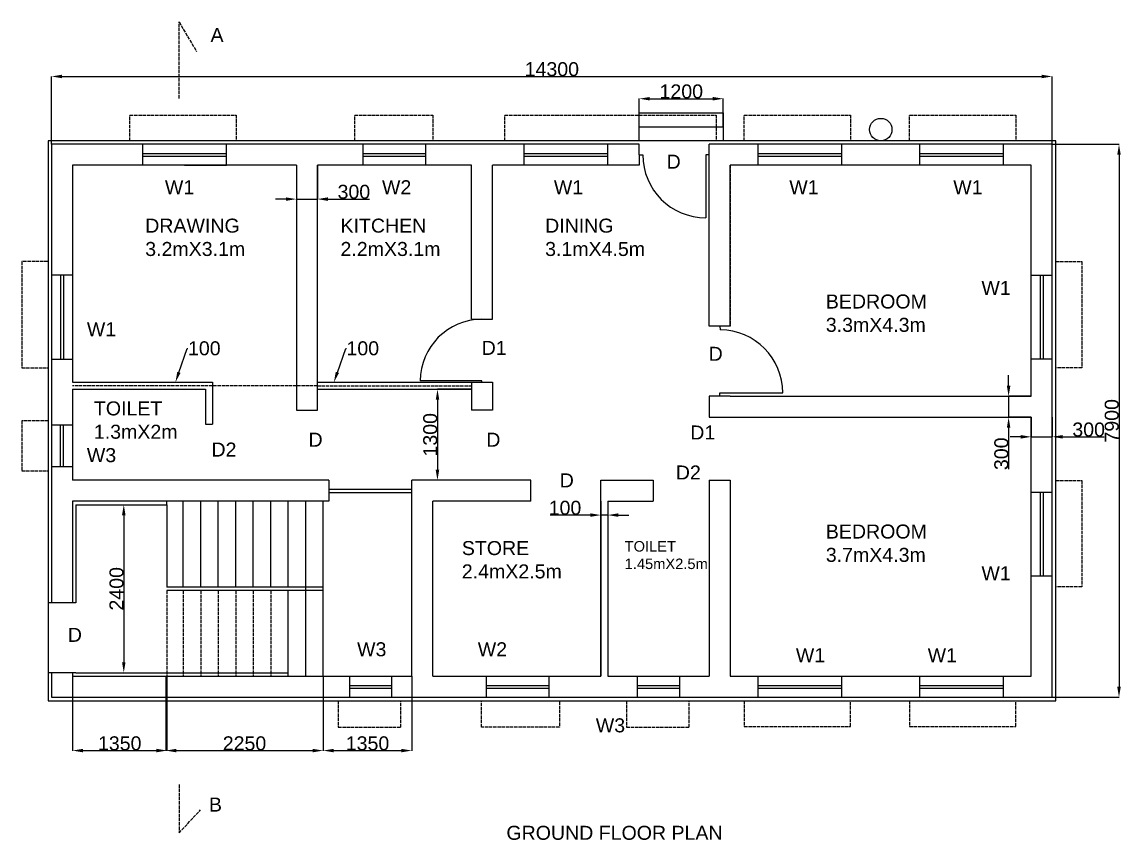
# Model space of a CAD drawing. Header units: millimetres. Extents: x -1589 to 35168, y -1989 to 23976.
# Drawn here: x -372 to 15334, y -1989 to 9697 of the extents above; entities that cross this region are included whole.
import ezdxf
from ezdxf import colors
from ezdxf.entities.mleader import LeaderData, LeaderLine
from ezdxf.math import Vec2, Vec3

# ---------------------------------------------------------------- set-up
doc = ezdxf.new("R2010")
doc.units = ezdxf.units.MM
doc.linetypes.add('ACAD_ISO02W100', pattern=[15, 12, -3])
doc.layers.get('0').update_dxf_attribs({"true_color": 0xc2ced6})
doc.styles.get("Standard").update_dxf_attribs({"font": 'arial.ttf'})
doc.dimstyles.new('ISO-25', dxfattribs={"dimtxt": 2.5, "dimasz": 2.5, "dimexe": 1.25, "dimexo": 0.625, "dimtad": 1, "dimtxsty": 'Standard', "dimcen": 2.5, "dimadec": 0, "dimazin": 0, "dimtfac": 1, "dimtmove": 0, "dimatfit": 3, "dimfxl": 1, "dimarcsym": 0})

# ---------------------------------------------------------------- blocks, each defined once
blk = doc.blocks.new('*D1')
at = {"color": 0, "lineweight": -2, "ltscale": 100, "transparency": 16777216}
for p, q in [((3550, 7650), (3550, 7166)), ((3850, 7650), (3850, 7166)), ((3400, 7167), (3250, 7167)), ((3550, 7167), (3850, 7167)), ((4000, 7167), (4592, 7167))]:
    blk.add_line(p, q, dxfattribs=at)
at = {"color": 0, "ltscale": 100, "transparency": 16777216}
for points in [[(3400, 7192), (3400, 7142), (3550, 7167)], [(4000, 7192), (4000, 7142), (3850, 7167)]]:
    blk.add_solid(points, dxfattribs=at)
at = {"layer": 'Defpoints', "color": 0, "ltscale": 100, "transparency": 16777216}
for p in [(3550, 7650), (3850, 7650), (3850, 7167)]:
    blk.add_point(p, dxfattribs=at)
at = {"color": 0, "ltscale": 100, "transparency": 16777216, "insert": (4371, 7270), "char_height": 200, "attachment_point": 5}
blk.add_mtext('300', dxfattribs=at)
blk = doc.blocks.new('*D2')
at = {"color": 0, "lineweight": -2, "ltscale": 100, "transparency": 16777216}
for p, q in [((6050, 4450), (5564, 4450)), ((5566, 4300), (5565, 3300)), ((6049, 3150), (5564, 3150))]:
    blk.add_line(p, q, dxfattribs=at)
at = {"color": 0, "ltscale": 100, "transparency": 16777216}
for points in [[(5541, 4300), (5591, 4300), (5566, 4450)], [(5540, 3300), (5590, 3300), (5565, 3150)]]:
    blk.add_solid(points, dxfattribs=at)
at = {"layer": 'Defpoints', "color": 0, "ltscale": 100, "transparency": 16777216}
for p in [(6050, 4450), (5565, 3150), (6050, 3150)]:
    blk.add_point(p, dxfattribs=at)
at = {"color": 0, "ltscale": 100, "transparency": 16777216, "insert": (5463, 3800), "char_height": 200, "attachment_point": 5, "rotation": 89.9934}
blk.add_mtext('1300', dxfattribs=at)
blk = doc.blocks.new('*D3')
at = {"color": 0, "lineweight": -2, "ltscale": 100, "transparency": 16777216}
for p, q in [((14050, 4050), (14050, 3770)), ((14350, 4050), (14350, 3770)), ((13900, 3771), (13750, 3771)), ((14050, 3771), (14350, 3771)), ((14500, 3771), (15092, 3771))]:
    blk.add_line(p, q, dxfattribs=at)
at = {"color": 0, "ltscale": 100, "transparency": 16777216}
for points in [[(13900, 3796), (13900, 3746), (14050, 3771)], [(14500, 3796), (14500, 3746), (14350, 3771)]]:
    blk.add_solid(points, dxfattribs=at)
at = {"layer": 'Defpoints', "color": 0, "ltscale": 100, "transparency": 16777216}
for p in [(14050, 4050), (14350, 4050), (14350, 3771)]:
    blk.add_point(p, dxfattribs=at)
at = {"color": 0, "ltscale": 100, "transparency": 16777216, "insert": (14871, 3874), "char_height": 200, "attachment_point": 5}
blk.add_mtext('300', dxfattribs=at)
blk = doc.blocks.new('*D4')
at = {"color": 0, "lineweight": -2, "ltscale": 100, "transparency": 16777216}
for p, q in [((13727, 4500), (13727, 4650)), ((14050, 4350), (13726, 4350)), ((13727, 4350), (13727, 4050)), ((14050, 4050), (13726, 4050)), ((13727, 3900), (13727, 3308))]:
    blk.add_line(p, q, dxfattribs=at)
at = {"color": 0, "ltscale": 100, "transparency": 16777216}
for points in [[(13702, 4500), (13752, 4500), (13727, 4350)], [(13702, 3900), (13752, 3900), (13727, 4050)]]:
    blk.add_solid(points, dxfattribs=at)
at = {"layer": 'Defpoints', "color": 0, "ltscale": 100, "transparency": 16777216}
for p in [(14050, 4350), (13727, 4050), (14050, 4050)]:
    blk.add_point(p, dxfattribs=at)
at = {"color": 0, "ltscale": 100, "transparency": 16777216, "insert": (13624, 3529), "char_height": 200, "attachment_point": 5, "rotation": 90}
blk.add_mtext('300', dxfattribs=at)
blk = doc.blocks.new('*D5')
at = {"color": 0, "lineweight": -2, "ltscale": 100, "transparency": 16777216}
for p, q in [((8450, 8201), (8450, 8603)), ((8600, 8601), (9500, 8601)), ((9650, 8201), (9650, 8603))]:
    blk.add_line(p, q, dxfattribs=at)
at = {"color": 0, "ltscale": 100, "transparency": 16777216}
for points in [[(8600, 8626), (8600, 8576), (8450, 8601)], [(9500, 8626), (9500, 8576), (9650, 8601)]]:
    blk.add_solid(points, dxfattribs=at)
at = {"layer": 'Defpoints', "color": 0, "ltscale": 100, "transparency": 16777216}
for p in [(9650, 8601), (8450, 8200), (9650, 8200)]:
    blk.add_point(p, dxfattribs=at)
at = {"color": 0, "ltscale": 100, "transparency": 16777216, "insert": (9050, 8704), "char_height": 200, "attachment_point": 5}
blk.add_mtext('1200', dxfattribs=at)
blk = doc.blocks.new('*D6')
at = {"color": 0, "lineweight": -2, "ltscale": 100, "transparency": 16777216}
for p, q in [((50, 7951), (50, 8920)), ((200, 8919), (14200, 8919)), ((14350, 7951), (14350, 8920))]:
    blk.add_line(p, q, dxfattribs=at)
at = {"color": 0, "ltscale": 100, "transparency": 16777216}
for points in [[(200, 8944), (200, 8894), (50, 8919)], [(14200, 8944), (14200, 8894), (14350, 8919)]]:
    blk.add_solid(points, dxfattribs=at)
at = {"layer": 'Defpoints', "color": 0, "ltscale": 100, "transparency": 16777216}
for p in [(14350, 8919), (50, 7950), (14350, 7950)]:
    blk.add_point(p, dxfattribs=at)
at = {"color": 0, "ltscale": 100, "transparency": 16777216, "insert": (7200, 9022), "char_height": 200, "attachment_point": 5}
blk.add_mtext('14300', dxfattribs=at)
blk = doc.blocks.new('*D7')
at = {"color": 0, "lineweight": -2, "ltscale": 100, "transparency": 16777216}
for p, q in [((3933, 350), (3933, -713)), ((5200, 350), (5200, -713)), ((4083, -711), (5050, -711))]:
    blk.add_line(p, q, dxfattribs=at)
at = {"color": 0, "ltscale": 100, "transparency": 16777216}
for points in [[(4083, -686), (4083, -736), (3933, -711)], [(5050, -686), (5050, -736), (5200, -711)]]:
    blk.add_solid(points, dxfattribs=at)
at = {"layer": 'Defpoints', "color": 0, "ltscale": 100, "transparency": 16777216}
for p in [(3933, 350), (5200, 350), (5200, -711)]:
    blk.add_point(p, dxfattribs=at)
at = {"color": 0, "ltscale": 100, "transparency": 16777216, "insert": (4566, -609), "char_height": 200, "attachment_point": 5}
blk.add_mtext('1350', dxfattribs=at)
blk = doc.blocks.new('*D8')
at = {"color": 0, "lineweight": -2, "ltscale": 100, "transparency": 16777216}
for p, q in [((1683, 350), (1683, -713)), ((3933, 350), (3933, -713)), ((1833, -711), (3783, -711))]:
    blk.add_line(p, q, dxfattribs=at)
at = {"color": 0, "ltscale": 100, "transparency": 16777216}
for points in [[(1833, -686), (1833, -736), (1683, -711)], [(3783, -686), (3783, -736), (3933, -711)]]:
    blk.add_solid(points, dxfattribs=at)
at = {"layer": 'Defpoints', "color": 0, "ltscale": 100, "transparency": 16777216}
for p in [(1683, 350), (3933, 350), (3933, -711)]:
    blk.add_point(p, dxfattribs=at)
at = {"color": 0, "ltscale": 100, "transparency": 16777216, "insert": (2808, -609), "char_height": 200, "attachment_point": 5}
blk.add_mtext('2250', dxfattribs=at)
blk = doc.blocks.new('*D9')
at = {"color": 0, "lineweight": -2, "ltscale": 100, "transparency": 16777216}
for p, q in [((350, 350), (350, -713)), ((1700, 350), (1700, -713)), ((500, -711), (1550, -711))]:
    blk.add_line(p, q, dxfattribs=at)
at = {"color": 0, "ltscale": 100, "transparency": 16777216}
for points in [[(500, -686), (500, -736), (350, -711)], [(1550, -686), (1550, -736), (1700, -711)]]:
    blk.add_solid(points, dxfattribs=at)
at = {"layer": 'Defpoints', "color": 0, "ltscale": 100, "transparency": 16777216}
for p in [(350, 350), (1700, 350), (1700, -711)]:
    blk.add_point(p, dxfattribs=at)
at = {"color": 0, "ltscale": 100, "transparency": 16777216, "insert": (1025, -609), "char_height": 200, "attachment_point": 5}
blk.add_mtext('1350', dxfattribs=at)
blk = doc.blocks.new('*D10')
at = {"color": 0, "lineweight": -2, "ltscale": 100, "transparency": 16777216}
for p, q in [((14351, 7950), (15306, 7950)), ((15305, 7800), (15305, 200)), ((14351, 50), (15306, 50))]:
    blk.add_line(p, q, dxfattribs=at)
at = {"color": 0, "ltscale": 100, "transparency": 16777216}
for points in [[(15280, 7800), (15330, 7800), (15305, 7950)], [(15280, 200), (15330, 200), (15305, 50)]]:
    blk.add_solid(points, dxfattribs=at)
at = {"layer": 'Defpoints', "color": 0, "ltscale": 100, "transparency": 16777216}
for p in [(14350, 7950), (14350, 50), (15305, 50)]:
    blk.add_point(p, dxfattribs=at)
at = {"color": 0, "ltscale": 100, "transparency": 16777216, "insert": (15202, 4000), "char_height": 200, "attachment_point": 5, "rotation": 90}
blk.add_mtext('7900', dxfattribs=at)
blk = doc.blocks.new('*D11')
at = {"color": 0, "lineweight": -2, "ltscale": 100, "transparency": 16777216}
for p, q in [((401, 2800), (1084, 2800)), ((1083, 2650), (1083, 550)), ((401, 400), (1084, 400))]:
    blk.add_line(p, q, dxfattribs=at)
at = {"color": 0, "ltscale": 100, "transparency": 16777216}
for points in [[(1058, 2650), (1108, 2650), (1083, 2800)], [(1058, 550), (1108, 550), (1083, 400)]]:
    blk.add_solid(points, dxfattribs=at)
at = {"layer": 'Defpoints', "color": 0, "ltscale": 100, "transparency": 16777216}
for p in [(400, 2800), (400, 400), (1083, 400)]:
    blk.add_point(p, dxfattribs=at)
at = {"color": 0, "ltscale": 100, "transparency": 16777216, "insert": (980, 1600), "char_height": 200, "attachment_point": 5, "rotation": 90}
blk.add_mtext('2400', dxfattribs=at)
blk = doc.blocks.new('*D12')
at = {"color": 0, "lineweight": -2, "ltscale": 100, "transparency": 16777216}
for p, q in [((7900, 2850), (7900, 2652)), ((8000, 2850), (8000, 2652)), ((7750, 2653), (7177, 2653)), ((8000, 2653), (7900, 2653)), ((8150, 2653), (8300, 2653))]:
    blk.add_line(p, q, dxfattribs=at)
at = {"color": 0, "ltscale": 100, "transparency": 16777216}
for points in [[(7750, 2678), (7750, 2628), (7900, 2653)], [(8150, 2678), (8150, 2628), (8000, 2653)]]:
    blk.add_solid(points, dxfattribs=at)
at = {"layer": 'Defpoints', "color": 0, "ltscale": 100, "transparency": 16777216}
for p in [(7900, 2850), (8000, 2850), (7900, 2653)]:
    blk.add_point(p, dxfattribs=at)
at = {"color": 0, "ltscale": 100, "transparency": 16777216, "insert": (7388, 2756), "char_height": 200, "attachment_point": 5}
blk.add_mtext('100', dxfattribs=at)

msp = doc.modelspace()

# ---------------------------------------------------------------- linework, layer by layer
at = {"linetype": 'ACAD_ISO02W100', "ltscale": 4}
for p, q in [((1872.31952, 8604.78184), (1872.31952, 9697.29355)), ((1872.31952, 9697.29355), (2122.79907, 9276.22141)), ((1171.47277, 8000.14585), (1171.47277, 8366.80203)), ((1171.47277, 8366.80203), (2690.89588, 8366.80203)), ((2690.89588, 8366.80203), (2690.89588, 8000.14585)), ((4385.07997, 8000.14585), (4385.07997, 8366.80203)), ((4385.07997, 8366.80203), (5501.76814, 8366.80203)), ((5501.76814, 8366.80203), (5501.76814, 8000.14585)), ((6529.8742, 8000.14585), (6529.8742, 8366.80203)), ((6529.8742, 8366.80203), (9549.16737, 8366.80203)), ((9549.16737, 8366.80203), (9549.16737, 8000.14585)), ((9949.18226, 8000.14585), (9949.18226, 8366.80203)), ((9949.18226, 8366.80203), (11468.60537, 8366.80203)), ((11468.60537, 8366.80203), (11468.60537, 8000.14585)), ((12309.45738, 8000.14585), (12309.45738, 8366.80203)), ((12309.45738, 8366.80203), (13828.88049, 8366.80203)), ((13828.88049, 8366.80203), (13828.88049, 8000.14585)), ((9750.14675, 7650.14585), (9750.14675, 5350.14585)), ((-5.0263, 6275.28345), (-371.68248, 6275.28345)), ((-371.68248, 6275.28345), (-371.68248, 4755.86034)), ((14405.31981, 6275.28345), (14771.97599, 6275.28345)), ((14771.97599, 6275.28345), (14771.97599, 4755.86034)), ((-371.68248, 4755.86034), (-5.0263, 4755.86034)), ((14771.97599, 4755.86034), (14405.31981, 4755.86034)), ((3850.14675, 4499.14177), (350.14675, 4499.14177)), ((3850.14675, 4499.14177), (6050.14675, 4499.14177)), ((0.14675, 4000.14585), (-371.68248, 4000.14585)), ((-371.68248, 4000.14585), (-371.68248, 3283.33629)), ((-371.68248, 3283.33629), (0.14675, 3283.33629)), ((14405.31981, 3148.12272), (14771.97599, 3148.12272)), ((14771.97599, 3148.12272), (14771.97599, 1628.6996)), ((1700.14675, 1575.14585), (1700.14675, 350.14585)), ((1932.57264, 1575.14585), (1932.57264, 350.14585)), ((2182.57264, 1575.14585), (2182.57264, 350.14585)), ((2432.57264, 1575.14585), (2432.57264, 350.14585)), ((2682.57264, 1575.14585), (2682.57264, 350.14585)), ((2932.57264, 1575.14585), (2932.57264, 350.14585)), ((3182.57264, 1575.14585), (3182.57264, 350.14585)), ((14771.97599, 1628.6996), (14405.31981, 1628.6996)), ((4147.94873, 0.14585), (4147.94873, -376.73617)), ((5041.46175, -376.73617), (5041.46175, 0.14585)), ((8268.65239, 0.14585), (8268.65239, -376.73617)), ((9162.1654, -376.73617), (9162.1654, 0.14585)), ((9949.18226, 0.14585), (9949.18226, -366.51033)), ((11468.60537, -366.51033), (11468.60537, 0.14585)), ((12309.45738, 0.14585), (12309.45738, -366.51033)), ((13828.88049, -366.51033), (13828.88049, 0.14585)), ((6192.56372, -376.73617), (6192.56372, -10.07999)), ((7309.25189, -10.07999), (7309.25189, -376.73617)), ((4147.94873, -376.73617), (5041.46175, -376.73617)), ((7309.25189, -376.73617), (6192.56372, -376.73617)), ((8268.65239, -376.73617), (9162.1654, -376.73617)), ((9949.18226, -366.51033), (11468.60537, -366.51033)), ((12309.45738, -366.51033), (13828.88049, -366.51033)), ((1872.31952, -1193.68325), (1872.31952, -1887.88342)), ((1872.31952, -1887.88342), (2179.72605, -1557.85409))]:
    msp.add_line(p, q, dxfattribs=at)
for p, q in [((8450.14675, 8400.14585), (9650.14675, 8400.14585)), ((8450.14675, 8200.14585), (8450.14675, 8400.14585)), ((9650.14675, 8400.14585), (9650.14675, 8200.14585)), ((8450.14675, 8000.14585), (8450.14675, 8200.14585)), ((8450.14675, 8200.14585), (9650.14675, 8200.14585)), ((9650.14675, 8200.14585), (9650.14675, 8000.14585)), ((1350.14675, 7950.14585), (1350.14675, 7650.14585)), ((2550.14675, 7650.14585), (2550.14675, 7950.14585)), ((5400.14675, 7950.14585), (4500.14675, 7950.14585)), ((4500.14675, 7950.14585), (4500.14675, 7650.14585)), ((5400.14675, 7650.14585), (5400.14675, 7950.14585)), ((6800.13193, 7950.14585), (6800.13193, 7650.14585)), ((8000.13193, 7650.14585), (8000.13193, 7950.14585)), ((8450.14675, 7800.14585), (8450.14675, 7950.14585)), ((9450.14675, 7650.14585), (9450.14675, 7950.14585)), ((10145.02983, 7950.14585), (10145.02983, 7650.14585)), ((11345.02983, 7650.14585), (11345.02983, 7950.14585)), ((12454.60227, 7950.14585), (12454.60227, 7650.14585)), ((13654.60227, 7650.14585), (13654.60227, 7950.14585)), ((1350.14675, 7820.14585), (2550.14675, 7820.14585)), ((1350.14675, 7780.14585), (2550.14675, 7780.14585)), ((4500.14675, 7820.14585), (5400.14675, 7820.14585)), ((4500.14675, 7780.14585), (5400.14675, 7780.14585)), ((6800.13193, 7820.14585), (8000.13193, 7820.14585)), ((6800.13193, 7780.14585), (8000.13193, 7780.14585)), ((8450.14675, 7800.14585), (8450.14675, 7650.14585)), ((8450.14675, 7800.14585), (8500.14675, 7800.14585)), ((9450.14675, 7800.14585), (9400.14675, 7800.14585)), ((9400.14675, 7800.14585), (9400.14675, 6900.14585)), ((10145.02983, 7820.14585), (11345.02983, 7820.14585)), ((10145.02983, 7780.14585), (11345.02983, 7780.14585)), ((12454.60227, 7820.14585), (13654.60227, 7820.14585)), ((12454.60227, 7780.14585), (13654.60227, 7780.14585)), ((1950.14675, 7650.14585), (2550.14675, 7650.14585)), ((3550.14675, 7650.14585), (3550.14675, 4550.14585)), ((3850.14675, 4550.14585), (3850.14675, 7650.14585)), ((6050.14675, 5450.14585), (6050.14675, 7650.14585)), ((6350.14675, 5450.14585), (6350.14675, 7650.14585)), ((9450.14675, 5350.14585), (9450.14675, 7650.14585)), ((350.1468, 6080.0528), (50.1468, 6080.0528)), ((180.1468, 6080.0528), (180.1468, 4880.0528)), ((220.1468, 6080.0528), (220.1468, 4880.0528)), ((14050.14671, 6080.0528), (14350.14671, 6080.0528)), ((14180.14671, 6080.0528), (14180.14671, 4880.0528)), ((14220.14671, 6080.0528), (14220.14671, 4880.0528)), ((6050.14675, 5450.14585), (6350.14675, 5450.14585)), ((9750.14675, 5350.14585), (9450.14675, 5350.14585)), ((9600.14675, 5350.14585), (9606.82314, 5300.5936)), ((50.1468, 4880.0528), (350.1468, 4880.0528)), ((14350.14671, 4880.0528), (14050.14671, 4880.0528)), ((6200.14675, 4570.14585), (5320.14675, 4570.14585)), ((350.14675, 4550.14585), (2350.14675, 4550.14585)), ((350.14675, 4450.14585), (2250.14675, 4450.14585)), ((2250.14675, 4450.14585), (2250.14675, 3950.14585)), ((2350.14675, 4550.14585), (2350.14675, 3950.14585)), ((3550.14675, 4550.14585), (3550.14675, 4150.14585)), ((3850.14675, 4550.14585), (6050.14675, 4550.14585)), ((3850.14675, 4150.14585), (3850.14675, 4550.14585)), ((3850.14675, 4450.14585), (6050.14675, 4450.14585)), ((6050.14675, 4550.14585), (6050.14675, 4150.14585)), ((6050.14675, 4550.14585), (6350.14675, 4550.14585)), ((6350.14675, 4550.14585), (6350.14675, 4150.14585)), ((9600.14675, 4350.14585), (9600.14675, 4400.14585)), ((9600.14675, 4400.14585), (10500.14675, 4400.14585)), ((9750.14675, 4350.14585), (9450.14675, 4350.14585)), ((9450.14675, 4350.14585), (9450.14675, 4050.14585)), ((9750.14675, 4350.14585), (14050.14675, 4350.14585)), ((3550.14675, 4150.14585), (3850.14675, 4150.14585)), ((6350.14675, 4150.14585), (6050.14675, 4150.14585)), ((50.14675, 3940.50738), (349.78133, 3940.50738)), ((179.78133, 3340.50738), (179.78133, 3940.50738)), ((219.78133, 3340.50738), (219.78133, 3940.50738)), ((9450.14675, 4050.14585), (9750.14675, 4050.14585)), ((9750.14675, 4050.14585), (14050.14675, 4050.14585)), ((349.78133, 3340.50738), (50.14675, 3340.50738)), ((4014.57026, 3150.14585), (350.14675, 3150.14585)), ((4014.57026, 3150.14585), (4014.57026, 2850.14585)), ((6900.14675, 3150.14585), (5199.84765, 3150.14585)), ((5200.14675, 2850.14585), (5200.14675, 3150.14585)), ((6900.14675, 2850.14585), (6900.14675, 3150.14585)), ((7900.14675, 3150.14585), (8650.14675, 3150.14585)), ((7900.14675, 2850.14585), (7900.14675, 3150.14585)), ((8650.14675, 3150.14585), (8650.14675, 2850.14585)), ((9450.14675, 3150.14585), (9450.14675, 350.14585)), ((9450.14675, 3150.14585), (9750.14675, 3150.14585)), ((9750.14675, 3150.14585), (9750.14675, 350.14585)), ((4014.57026, 3025.14585), (5200.14675, 3025.14585)), ((4014.57026, 3025.14585), (5200.14675, 3025.14585)), ((4014.57026, 2850.14585), (350.14675, 2850.14585)), ((1700.14675, 2800.14585), (1700.14675, 2850.14585)), ((1932.57264, 1625.14585), (1932.57264, 2850.14585)), ((2182.57264, 1625.14585), (2182.57264, 2850.14585)), ((2432.57264, 1625.14585), (2432.57264, 2850.14585)), ((2682.57264, 1625.14585), (2682.57264, 2850.14585)), ((2932.57264, 1625.14585), (2932.57264, 2850.14585)), ((3182.57264, 1625.14585), (3182.57264, 2850.14585)), ((3432.57264, 1625.14585), (3432.57264, 2850.14585)), ((3682.57264, 350.14585), (3682.57264, 2850.14585)), ((3932.57264, 350.14585), (3932.57264, 2850.14585)), ((4014.57026, 2975.14585), (5200.14675, 2975.14585)), ((5200.14675, 2850.14585), (5199.84765, 2850.14585)), ((5200.14675, 350.14585), (5200.14675, 2850.14585)), ((5500.14675, 350.14585), (5500.14675, 2850.14585)), ((6900.14675, 2850.14585), (5500.14675, 2850.14585)), ((7900.14675, 2850.14585), (7900.14675, 350.14585)), ((7900.14675, 350.14585), (7900.14675, 2850.14585)), ((8000.14675, 2850.14585), (8000.14675, 350.14585)), ((8000.14675, 2850.14585), (8650.14675, 2850.14585)), ((14050.14671, 2981.10735), (14350.14671, 2981.10735)), ((14180.14671, 2981.10735), (14180.14671, 1781.10735)), ((14220.14671, 2981.10735), (14220.14671, 1781.10735)), ((400.14675, 2800.14585), (400.14675, 1400.14585)), ((400.14675, 2800.14585), (1700.14675, 2800.14585)), ((1700.14675, 2800.14585), (1700.14675, 1625.14585)), ((14350.14671, 1781.10735), (14050.14671, 1781.10735)), ((3932.57264, 1625.14585), (1700.14675, 1625.14585)), ((3932.57264, 1575.14585), (1700.14675, 1575.14585)), ((3432.57264, 350.14585), (3432.57264, 1575.14585)), ((400.14675, 1400.14585), (0.14675, 1400.14585)), ((400.14675, 400.14585), (0.14675, 400.14585)), ((400.14675, 400.14585), (450.14675, 400.14585)), ((450.14675, 400.14585), (1700.14675, 400.14585)), ((1682.57264, 400.14585), (3432.57264, 400.14585)), ((4311.13119, 50.14585), (4311.13119, 350.14585)), ((4911.13119, 350.14585), (4911.13119, 50.14585)), ((6263.42925, 349.48582), (6263.42925, 49.48582)), ((7163.42925, 49.48582), (7163.42925, 349.48582)), ((8425.14675, 50.14585), (8425.14675, 350.14585)), ((9025.14675, 350.14585), (9025.14675, 50.14585)), ((10145.02983, 350.14585), (10145.02983, 50.14585)), ((11345.02983, 50.14585), (11345.02983, 350.14585)), ((12454.60227, 350.14585), (12454.60227, 50.14585)), ((13654.60227, 50.14585), (13654.60227, 350.14585)), ((4311.13119, 220.14585), (4911.13119, 220.14585)), ((4311.13119, 180.14585), (4911.13119, 180.14585)), ((6263.42925, 219.48582), (7163.42925, 219.48582)), ((6263.42925, 179.48582), (7163.42925, 179.48582)), ((8425.14675, 220.14585), (9025.14675, 220.14585)), ((8425.14675, 180.14585), (9025.14675, 180.14585)), ((10145.02983, 220.14585), (11345.02983, 220.14585)), ((10145.02983, 180.14585), (11345.02983, 180.14585)), ((12454.60227, 220.14585), (13654.60227, 220.14585)), ((12454.60227, 180.14585), (13654.60227, 180.14585))]:
    msp.add_line(p, q)
at = {"linetype": 'ACAD_ISO02W100'}
for p, q in [((3850.14675, 4550.14585), (3850.14675, 7650.14585)), ((6200.14675, 4550.14585), (6200.14675, 4570.14585)), ((6350.14675, 4550.14585), (6350.14675, 4150.14585)), ((2250.14675, 3950.14585), (2350.14675, 3950.14585))]:
    msp.add_line(p, q, dxfattribs=at)
at = {"ltscale": 4}
msp.add_line((9750.14675, 5350.14585), (9750.14675, 7650.14585), dxfattribs=at)
msp.add_lwpolyline([(14400.14675, 8000.14585), (0.14675, 8000.14585), (0.14675, 0.14585), (14400.14675, 0.14585)], close=True)
for points in [[(8450.14675, 7950.14585), (50.14675, 7950.14585), (50.14675, 1400.14585)], [(50.14675, 400.14585), (50.14675, 50.14585), (14350.14675, 50.14585), (14350.14675, 7950.14585), (9450.14675, 7950.14585)], [(3550.14675, 7650.14585), (350.14675, 7650.14585), (350.14675, 4550.14585)], [(6050.14675, 7650.14585), (3850.14675, 7650.14585)], [(8450.14675, 7650.14585), (6350.14675, 7650.14585)], [(14050.14675, 4350.14585), (14050.14675, 7650.14585), (9750.14675, 7650.14585)], [(350.14675, 4450.14585), (350.14675, 3150.14585)], [(9750.14675, 350.14585), (14050.14675, 350.14585), (14050.14675, 4050.14585)], [(350.14675, 2850.14585), (350.14675, 1400.14585)], [(350.14675, 400.14585), (350.14675, 350.14585), (5200.14675, 350.14585)], [(5500.14675, 350.14585), (7900.14675, 350.14585)], [(8000.14675, 350.14585), (9450.14675, 350.14585)]]:
    msp.add_lwpolyline(points)
msp.add_circle((11900.14675, 8160.14585), 160)
for centre, radius, start, end in [((9400.14675, 7800.14585), 900, 180, 270), ((6200.14675, 4570.14585), 880, 90, 180), ((9600.14675, 4400.14585), 900, 0, 89.575186881)]:
    msp.add_arc(centre, radius, start, end)

# ---------------------------------------------------------------- texts
at = {"attachment_point": 1}
for s, insert, char_height in [('A', (2322.76332, 9611.04054), 200), ('D', (8840.43553, 7801.90859), 200), ('W1', (1670.63838, 7436.55252), 200), ('W2', (4772.86432, 7436.55252), 200), ('W1', (7228.4027, 7436.55252), 200), ('W1', (10593.05262, 7436.55252), 200), ('W1', (12936.12355, 7436.55252), 200), ('DRAWING^J3.2mX3.1m', (1389.46986, 6887.92274), 200), ('KITCHEN^J2.2mX3.1m', (4179.97219, 6887.92274), 200), ('DINING^J3.1mX4.5m', (7104.1247, 6887.92274), 200), ('W1', (13339.13178, 5997.95281), 200), ('BEDROOM^J3.3mX4.3m', (11115.46218, 5804.26191), 200), ('W1', (555.33668, 5407.76226), 200), ('D1', (6197.45154, 5141.36696), 200), ('D', (9440.26165, 5057.05402), 200), ('TOILET^J1.3mX2m', (655.99347, 4277.26091), 200), ('D1', (9177.83777, 3932.88152), 200), ('D', (3723.16861, 3829.83235), 200), ('D', (6263.05744, 3829.83235), 200), ('D2', (2336.07058, 3689.3108), 200), ('W3', (555.33668, 3609.08622), 200), ('D2', (8971.64752, 3361.42715), 200), ('D', (7312.75324, 3249.00989), 200), ('BEDROOM^J3.7mX4.3m', (11115.46218, 2518.29774), 200), ('STORE^J2.4mX2.5m', (5913.84464, 2281.85468), 200), ('TOILET^J1.45mX2.5m', (8240.60932, 2281.85468), 150), ('W1', (13339.13178, 1922.8274), 200), ('D', (283.54043, 1042.22562), 200), ('W3', (4416.71754, 836.12732), 200), ('W2', (6141.21781, 836.12732), 200), ('W1', (10686.77543, 751.81438), 200), ('W1', (12570.6045, 751.81438), 200), ('W3', (7828.22891, -250.5728), 200), ('B', (2299.99253, -1382.35958), 200), ('GROUND FLOOR PLAN', (6550.87172, -1785.91391), 200)]:
    msp.add_mtext(s, dxfattribs=dict(at, insert=insert, char_height=char_height))

# ---------------------------------------------------------------- dimensions: what is measured, and where the dimension line sits
at = {"ltscale": 100}
for base, p1, p2, picture, middle in [((14350.14675, 8919.17153), (50.14675, 7950.14585), (14350.14675, 7950.14585), '*D6', (7200.14675, 9021.97934)), ((9650.14675, 8601.34383), (8450.14675, 8200.14585), (9650.14675, 8200.14585), '*D5', (9050.14675, 8704.08342)), ((3850.14675, 7167.36582), (3550.14675, 7650.14585), (3850.14675, 7650.14585), '*D1', (4371.30381, 7270.17363)), ((14350.14675, 3770.87231), (14050.14675, 4050.14585), (14350.14675, 4050.14585), '*D3', (14871.30381, 3873.68012)), ((7900.14675, 2653.47322), (8000.14675, 2850.14585), (7900.14675, 2850.14585), '*D12', (7388.33485, 2756.21281)), ((1700.14675, -711.379), (350.14675, 350.14585), (1700.14675, 350.14585), '*D9', (1025.14675, -608.57119)), ((3932.57264, -711.379), (1682.57264, 350.14585), (3932.57264, 350.14585), '*D8', (2807.57264, -608.6394))]:
    dim = msp.add_linear_dim(base=base, p1=p1, p2=p2, dimstyle='ISO-25', override={"dimtxt": 200, "dimasz": 150}, dxfattribs=at)
    dim.commit()
    dim.dimension.update_dxf_attribs({"geometry": picture, "text_midpoint": middle})
for base, p1, p2, picture, middle in [((15305.10201, 50.14585), (14350.14675, 7950.14585), (14350.14675, 50.14585), '*D10', (15202.36242, 4000.14585)), ((13726.85469, 4050.14585), (14050.14675, 4350.14585), (14050.14675, 4050.14585), '*D4', (13624.04688, 3528.98879)), ((1082.84981, 400.14585), (400.14675, 2800.14585), (400.14675, 400.14585), '*D11', (980.11021, 1600.14585))]:
    dim = msp.add_linear_dim(base=base, p1=p1, p2=p2, angle=90, dimstyle='ISO-25', override={"dimtxt": 200, "dimasz": 150}, dxfattribs=at)
    dim.commit()
    dim.dimension.update_dxf_attribs({"geometry": picture, "text_midpoint": middle})
dim = msp.add_aligned_dim(p1=(6050.14675, 4450.14585), p2=(6049.9972, 3150.14585), distance=-484.52711, dimstyle='ISO-25', override={"dimtxt": 200, "dimasz": 150}, dxfattribs=at)
dim.commit()
dim.dimension.update_dxf_attribs({"geometry": '*D2', "text_midpoint": (5462.73706, 3800.21342)})
dim = msp.add_linear_dim(base=(5200.14675, -711.379), p1=(3932.57264, 350.14585), p2=(5200.14675, 350.14585), text='1350', dimstyle='ISO-25', override={"dimtxt": 200, "dimasz": 150}, dxfattribs=at)
dim.commit()
dim.dimension.update_dxf_attribs({"geometry": '*D7', "text_midpoint": (4566.3597, -608.57119)})

# ---------------------------------------------------------------- leaders
ml = msp.add_multileader_mtext('Standard')
ml.set_content('100', color=256)
ml.set_leader_properties()
ml.build(insert=Vec2(0, 0))
ml.multileader.update_dxf_attribs({"arrow_head_size": 150})
ctx = ml.context
ctx.base_point, ctx.char_height, ctx.arrow_head_size, ctx.plane_origin = Vec3(1998.70451, 5034.11643), 200, 150, Vec3(1821.0326, 4550.14585)
notes = []
notes.append((ctx, [(0, (1, 1, 0), (1990.70451, 5034.11643), (1, 0), 8, [(0, [(1821.0326, 4550.14585)], 0, [])])]))
ctx.mtext.insert, ctx.mtext.flow_direction = Vec3(2000.70451, 5135.82175), 5
ml = msp.add_multileader_mtext('Standard')
ml.set_content('100', color=256)
ml.set_leader_properties()
ml.build(insert=Vec2(0, 0))
ml.multileader.update_dxf_attribs({"arrow_head_size": 150})
ctx = ml.context
ctx.base_point, ctx.char_height, ctx.arrow_head_size, ctx.plane_origin = Vec3(4263.3596, 5034.11643), 200, 150, Vec3(4085.68769, 4550.14585)
notes.append((ctx, [(0, (1, 1, 0), (4255.3596, 5034.11643), (1, 0), 8, [(0, [(4085.68769, 4550.14585)], 0, [])])]))
ctx.mtext.insert, ctx.mtext.flow_direction = Vec3(4265.3596, 5135.82175), 5
for ctx, leaders in notes:
    for number, flags, end, landing, length, lines in leaders:
        leader = LeaderData()
        leader.index, (leader.has_last_leader_line, leader.has_dogleg_vector, leader.attachment_direction) = number, flags
        leader.last_leader_point, leader.dogleg_vector, leader.dogleg_length = Vec3(end), Vec3(landing), length
        for number, points, colour, breaks in lines:
            line = LeaderLine()
            line.index, line.vertices, line.color, line.breaks = number, Vec3.list(points), colors.encode_raw_color(colour), breaks
            leader.lines.append(line)
        ctx.leaders.append(leader)

doc.saveas('drawing.dxf')
